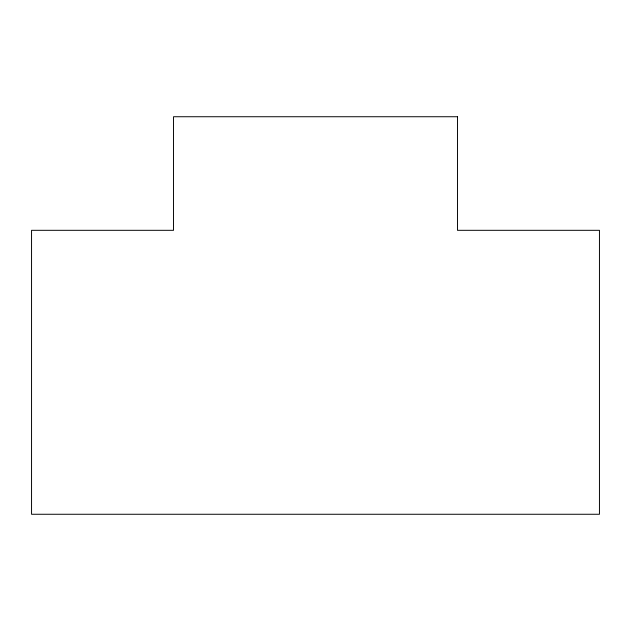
<?xml version="1.0" encoding="UTF-8"?>
<svg xmlns="http://www.w3.org/2000/svg" width="631" height="631" viewBox="0 0 631 631"><rect width="100%" height="100%" fill="white"/><g stroke="black" fill="none" stroke-linecap="round" stroke-linejoin="round"><path stroke-width="0.95" d="M457.475 116.735L173.525 116.735L173.525 230.315L31.55 230.315L31.55 514.265L599.45 514.265L599.45 230.315L457.475 230.315L457.475 116.735"/></g></svg>
